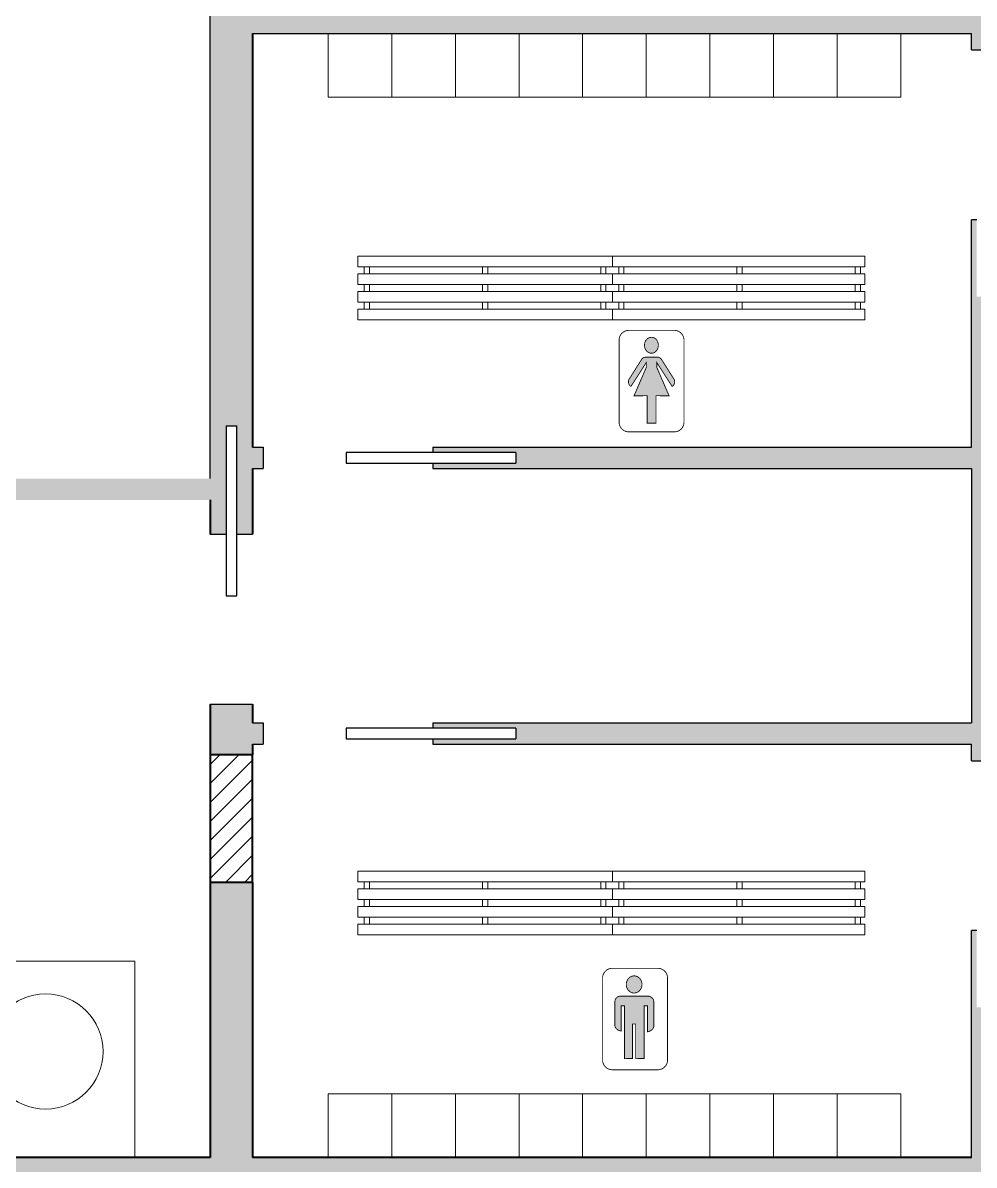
# Model space of a CAD drawing. Header units: millimetres. Extents: x 114 to 1075, y 58 to 426.
# Drawn here: x 1067.06 to 1071.54, y 198.34 to 203.72 of the extents above; entities that cross this region are included whole.
import ezdxf

# ---------------------------------------------------------------- set-up
doc = ezdxf.new("R2010")
doc.units = ezdxf.units.MM
for name, color, linetype, lineweight in [('ARREDI attrezzature - furniture', 175, 'Continuous', 9), ('MURATURA sezioni - section wall', 7, 'Continuous', 40), ('SIMBOLI bagno MF - bathroom symbols', 7, 'Continuous', 9)]:
    doc.layers.add(name, color=color, linetype=linetype, lineweight=lineweight)
for name, color, linetype in [('infissi', 7, 'Continuous'), ('pilastri', 1, 'Continuous'), ('PROGETTO', 7, 'Continuous')]:
    doc.layers.add(name, color=color, linetype=linetype)

# ---------------------------------------------------------------- blocks, each defined once
blk = doc.blocks.new('simbolo bagno uomo - bathroom symbol for men ©Archweb')
at = {"layer": 'SIMBOLI bagno MF - bathroom symbols', "true_color": 0x919191, "transparency": 33554687}
h = blk.add_hatch(color=252, dxfattribs=at)
h.dxf.hatch_style = 1
h.paths.add_polyline_path([(206.4698, 189.2217), (206.4682, 189.2267), (206.466, 189.2313), (206.4633, 189.2356), (206.4602, 189.2395), (206.4566, 189.2429), (206.4526, 189.2458), (206.4483, 189.2482), (206.4438, 189.2499), (206.4389, 189.251), (206.4339, 189.2514), (206.4289, 189.251), (206.4241, 189.2499), (206.4196, 189.2482), (206.4153, 189.2458), (206.4114, 189.2429), (206.4078, 189.2395), (206.4047, 189.2356), (206.4021, 189.2313), (206.3999, 189.2267), (206.3983, 189.2217), (206.3973, 189.2165), (206.397, 189.211), (206.3973, 189.2055), (206.3983, 189.2003), (206.3999, 189.1953), (206.4021, 189.1906), (206.4047, 189.1863), (206.4078, 189.1824), (206.4114, 189.179), (206.4153, 189.1761), (206.4196, 189.1737), (206.4241, 189.172), (206.4289, 189.1709), (206.4339, 189.1705), (206.4389, 189.1709), (206.4438, 189.172), (206.4483, 189.1737), (206.4526, 189.1761), (206.4566, 189.179), (206.4602, 189.1824), (206.4633, 189.1863), (206.466, 189.1906), (206.4682, 189.1953), (206.4698, 189.2003), (206.4708, 189.2055), (206.4711, 189.211), (206.4708, 189.2165)])
h.paths.add_polyline_path([(206.4815, 189.1099), (206.4973, 189.1101), (206.4973, 188.988), (206.5022, 188.9886), (206.5072, 188.9904), (206.5122, 188.9931), (206.5169, 188.9966), (206.521, 189.0007), (206.5243, 189.0053), (206.5264, 189.0103), (206.5272, 189.0153), (206.5272, 189.1286), (206.5264, 189.1343), (206.5242, 189.1398), (206.5208, 189.1449), (206.5165, 189.1493), (206.5117, 189.1527), (206.5065, 189.155), (206.5012, 189.1558), (206.3681, 189.1558), (206.3628, 189.1551), (206.3577, 189.1532), (206.353, 189.1501), (206.349, 189.1462), (206.3458, 189.1415), (206.3438, 189.1363), (206.343, 189.1307), (206.343, 189.0174), (206.3438, 189.0124), (206.346, 189.0076), (206.3493, 189.0032), (206.3534, 188.9992), (206.3581, 188.9959), (206.3631, 188.9934), (206.3682, 188.9918), (206.373, 188.9912), (206.373, 189.1101), (206.3887, 189.1101), (206.3889, 188.8614), (206.426, 188.8615), (206.426, 188.8656), (206.426, 188.8703), (206.426, 188.8754), (206.4261, 188.8808), (206.4261, 188.8867), (206.4261, 188.8928), (206.4261, 188.8992), (206.4261, 188.9058), (206.4261, 188.9126), (206.4262, 188.9195), (206.4262, 188.9265), (206.4262, 188.9336), (206.4262, 188.9407), (206.4263, 188.9478), (206.4263, 188.9548), (206.4263, 188.9617), (206.4263, 188.9685), (206.4264, 188.9751), (206.4264, 188.9814), (206.4264, 188.9875), (206.4264, 188.9933), (206.4265, 188.9987), (206.4265, 189.0037), (206.4265, 189.0083), (206.4265, 189.0124), (206.4265, 189.0159), (206.4265, 189.019), (206.4266, 189.0214), (206.4266, 189.0232), (206.4266, 189.0247), (206.4413, 189.0247), (206.4411, 188.8614), (206.4812, 188.8615)])
at = {"layer": 'SIMBOLI bagno MF - bathroom symbols', "const_width": 0.004}
blk.add_lwpolyline([(206.2853, 189.2411, -0.414214), (206.3313, 189.2872), (206.5454, 189.2872, -0.414214), (206.5915, 189.2411), (206.5915, 188.8547, -0.414214), (206.5454, 188.8087), (206.3313, 188.8087, -0.414214), (206.2853, 188.8547), (206.2853, 189.2411, -0.414214)], format="xyb", close=True, dxfattribs=at)
for points in [[(206.4241, 189.172), (206.4289, 189.1709), (206.4339, 189.1705), (206.4389, 189.1709), (206.4438, 189.172), (206.4483, 189.1737), (206.4526, 189.1761), (206.4566, 189.179), (206.4602, 189.1824), (206.4633, 189.1863), (206.466, 189.1906), (206.4682, 189.1953), (206.4698, 189.2003), (206.4708, 189.2055), (206.4711, 189.211), (206.4708, 189.2165), (206.4698, 189.2217), (206.4682, 189.2267), (206.466, 189.2313), (206.4633, 189.2356), (206.4602, 189.2395), (206.4566, 189.2429), (206.4526, 189.2458), (206.4483, 189.2482), (206.4438, 189.2499), (206.4389, 189.251), (206.4339, 189.2514), (206.4289, 189.251), (206.4241, 189.2499), (206.4196, 189.2482), (206.4153, 189.2458), (206.4114, 189.2429), (206.4078, 189.2395), (206.4047, 189.2356), (206.4021, 189.2313), (206.3999, 189.2267), (206.3983, 189.2217), (206.3973, 189.2165), (206.397, 189.211), (206.3973, 189.2055), (206.3983, 189.2003), (206.3999, 189.1953), (206.4021, 189.1906), (206.4047, 189.1863), (206.4078, 189.1824), (206.4114, 189.179), (206.4153, 189.1761), (206.4196, 189.1737)], [(206.3889, 188.8614), (206.426, 188.8615), (206.426, 188.8656), (206.426, 188.8703), (206.426, 188.8754), (206.4261, 188.8808), (206.4261, 188.8867), (206.4261, 188.8928), (206.4261, 188.8992), (206.4261, 188.9058), (206.4261, 188.9126), (206.4262, 188.9195), (206.4262, 188.9265), (206.4262, 188.9336), (206.4262, 188.9407), (206.4263, 188.9478), (206.4263, 188.9548), (206.4263, 188.9617), (206.4263, 188.9685), (206.4264, 188.9751), (206.4264, 188.9814), (206.4264, 188.9875), (206.4264, 188.9933), (206.4265, 188.9987), (206.4265, 189.0037), (206.4265, 189.0083), (206.4265, 189.0124), (206.4265, 189.0159), (206.4265, 189.019), (206.4266, 189.0214), (206.4266, 189.0232), (206.4266, 189.0247), (206.4413, 189.0247), (206.4411, 188.8614), (206.4812, 188.8615), (206.4815, 189.1099), (206.4973, 189.1101), (206.4973, 188.988), (206.5022, 188.9886), (206.5072, 188.9904), (206.5122, 188.9931), (206.5169, 188.9966), (206.521, 189.0007), (206.5243, 189.0053), (206.5264, 189.0103), (206.5272, 189.0153), (206.5272, 189.1286), (206.5264, 189.1343), (206.5242, 189.1398), (206.5208, 189.1449), (206.5165, 189.1493), (206.5117, 189.1527), (206.5065, 189.155), (206.5012, 189.1558), (206.3681, 189.1558), (206.3628, 189.1551), (206.3577, 189.1532), (206.353, 189.1501), (206.349, 189.1462), (206.3458, 189.1415), (206.3438, 189.1363), (206.343, 189.1307), (206.343, 189.0174), (206.3438, 189.0124), (206.346, 189.0076), (206.3493, 189.0032), (206.3534, 188.9992), (206.3581, 188.9959), (206.3631, 188.9934), (206.3682, 188.9918), (206.373, 188.9912), (206.373, 189.1101), (206.3887, 189.1101)]]:
    blk.add_lwpolyline(points, close=True, dxfattribs=at)
blk = doc.blocks.new('simbolo bagno donna - bathroom symbol for woman ©Archweb')
at = {"layer": 'SIMBOLI bagno MF - bathroom symbols', "true_color": 0x919191, "transparency": 33554687}
h = blk.add_hatch(color=252, dxfattribs=at)
h.dxf.hatch_style = 1
h.paths.add_polyline_path([(211.9958, 189.1124), (211.9958, 189.1352), (212.0682, 189.0225, 0.358912), (212.0776, 189.0559), (212.018, 189.15, 0.25714), (211.9986, 189.1607), (211.9432, 189.1607, 0.25714), (211.9238, 189.15), (211.8643, 189.0559, 0.358912), (211.8736, 189.0225), (211.946, 189.1352), (211.946, 189.1124), (211.8882, 188.9786), (211.95, 188.9792), (211.9499, 188.8501), (211.9919, 188.8499), (211.9918, 188.9792), (212.0536, 188.9786)])
h.paths.add_polyline_path([(212.0025, 189.222), (212.0018, 189.2259), (212.0009, 189.2298), (211.9996, 189.2335), (211.998, 189.237), (211.9961, 189.2403), (211.9938, 189.2434), (211.9913, 189.2461), (211.9885, 189.2485), (211.9855, 189.2505), (211.9823, 189.252), (211.979, 189.2532), (211.9756, 189.2539), (211.9721, 189.2543), (211.9686, 189.2542), (211.9651, 189.2538), (211.9617, 189.253), (211.9583, 189.2518), (211.9551, 189.2502), (211.9521, 189.2483), (211.9493, 189.246), (211.9467, 189.2434), (211.9443, 189.2404), (211.9423, 189.2371), (211.9407, 189.2336), (211.9394, 189.2299), (211.9385, 189.2261), (211.9379, 189.2222), (211.9377, 189.2182), (211.9379, 189.2142), (211.9383, 189.2102), (211.9391, 189.2063), (211.9402, 189.2025), (211.9417, 189.1989), (211.9434, 189.1955), (211.9455, 189.1923), (211.9479, 189.1894), (211.9506, 189.1868), (211.9535, 189.1846), (211.9566, 189.1827), (211.9599, 189.1813), (211.9632, 189.1802), (211.9667, 189.1796), (211.9702, 189.1793), (211.9738, 189.1796), (211.9772, 189.1802), (211.9806, 189.1813), (211.9839, 189.1828), (211.987, 189.1846), (211.9899, 189.1868), (211.9926, 189.1894), (211.9951, 189.1922), (211.9972, 189.1954), (211.9991, 189.1988), (212.0005, 189.2024), (212.0016, 189.2062), (212.0023, 189.21), (212.0027, 189.214), (212.0028, 189.218)])
at = {"layer": 'SIMBOLI bagno MF - bathroom symbols', "const_width": 0.004}
for points in [[(211.8178, 189.2411, -0.414214), (211.8639, 189.2872), (212.078, 189.2872, -0.414214), (212.124, 189.2411), (212.124, 188.8547, -0.414214), (212.078, 188.8087), (211.8639, 188.8087, -0.414214), (211.8178, 188.8547), (211.8178, 189.2411, -0.414214)], [(211.9958, 189.1124), (211.9958, 189.1352), (212.0682, 189.0225, 0.358912), (212.0776, 189.0559), (212.018, 189.15, 0.25714), (211.9986, 189.1607), (211.9432, 189.1607, 0.25714), (211.9238, 189.15), (211.8643, 189.0559, 0.358912), (211.8736, 189.0225), (211.946, 189.1352), (211.946, 189.1124), (211.8882, 188.9786), (211.95, 188.9792), (211.9499, 188.8501), (211.9919, 188.8499), (211.9918, 188.9792), (212.0536, 188.9786)]]:
    blk.add_lwpolyline(points, format="xyb", close=True, dxfattribs=at)
blk.add_lwpolyline([(211.9703, 189.1793), (211.9738, 189.1796), (211.9772, 189.1802), (211.9806, 189.1813), (211.9839, 189.1828), (211.987, 189.1846), (211.9899, 189.1868), (211.9926, 189.1894), (211.9951, 189.1922), (211.9972, 189.1954), (211.9991, 189.1988), (212.0005, 189.2024), (212.0016, 189.2062), (212.0023, 189.21), (212.0027, 189.214), (212.0028, 189.218), (212.0025, 189.222), (212.0018, 189.2259), (212.0009, 189.2298), (211.9996, 189.2335), (211.998, 189.237), (211.9961, 189.2403), (211.9938, 189.2434), (211.9913, 189.2461), (211.9885, 189.2485), (211.9855, 189.2505), (211.9823, 189.252), (211.979, 189.2532), (211.9756, 189.2539), (211.9721, 189.2543), (211.9686, 189.2542), (211.9651, 189.2538), (211.9617, 189.253), (211.9583, 189.2518), (211.9551, 189.2502), (211.9521, 189.2483), (211.9493, 189.246), (211.9467, 189.2434), (211.9443, 189.2404), (211.9423, 189.2371), (211.9407, 189.2336), (211.9394, 189.2299), (211.9385, 189.2261), (211.9379, 189.2222), (211.9377, 189.2182), (211.9379, 189.2142), (211.9383, 189.2102), (211.9391, 189.2063), (211.9402, 189.2025), (211.9417, 189.1989), (211.9434, 189.1955), (211.9455, 189.1923), (211.9479, 189.1894), (211.9506, 189.1868), (211.9535, 189.1846), (211.9566, 189.1827), (211.9599, 189.1813), (211.9632, 189.1802), (211.9667, 189.1796), (211.9702, 189.1793)], dxfattribs=at)

msp = doc.modelspace()

# ---------------------------------------------------------------- hatches: boundary and pattern name
at = {"layer": 'pilastri', "true_color": 0x636466, "transparency": 33554687}
h = msp.add_hatch(color=251, dxfattribs=at)
h.dxf.hatch_style = 1
h.paths.add_polyline_path([(1073.5419, 206.5737), (1068.1123, 206.5737), (1068.1123, 206.2737), (1067.9419, 206.2737), (1067.9419, 206.1999), (1068.1419, 206.1999), (1068.1419, 206.2737), (1070.9419, 206.2737), (1070.9419, 205.3327), (1070.9669, 205.3327), (1070.9669, 205.5059), (1071.0169, 205.5059), (1071.0169, 205.3327), (1071.0419, 205.3327), (1071.0419, 206.2737), (1073.5419, 206.2737)])
h.paths.add_polyline_path([(1074.1419, 206.2737), (1073.8419, 206.2737), (1073.8419, 205.7575), (1074.1419, 205.7575)])
h.paths.add_polyline_path([(1074.1419, 204.8575), (1073.8419, 204.8575), (1073.8419, 203.7737), (1071.0419, 203.7737), (1071.0419, 204.4327), (1070.9419, 204.4327), (1070.9419, 203.7737), (1068.1419, 203.7737), (1068.1419, 205.3999), (1067.9419, 205.3999), (1067.9419, 202.0309), (1067.9419, 201.5752), (1064.8821, 201.5752), (1064.8821, 202.2837), (1064.7821, 202.2837), (1064.7821, 201.4752), (1067.9419, 201.4752), (1067.9419, 201.313), (1068.0169, 201.313), (1068.0169, 201.8234), (1068.0669, 201.8234), (1068.0669, 201.313), (1068.1419, 201.313), (1068.1419, 201.6237), (1068.1919, 201.6237), (1068.1919, 201.7237), (1068.1419, 201.7237), (1068.1419, 203.6737), (1071.5325, 203.6737), (1071.5325, 203.5959), (1071.6325, 203.5959), (1071.6325, 203.6737), (1072.4919, 203.6737), (1072.4919, 203.6037), (1072.5919, 203.6037), (1072.5919, 203.6737), (1073.8419, 203.6737), (1073.8419, 202.8037), (1072.5919, 202.8037), (1072.5919, 203.0037), (1072.4919, 203.0037), (1072.4919, 202.7037), (1073.8419, 202.7037), (1073.8419, 202.6501), (1074.1419, 202.6501)])
h.paths.add_polyline_path([(1067.5123, 206.5737), (1066.5289, 206.5737), (1066.5289, 206.2737), (1067.5123, 206.2737)])
h.paths.add_polyline_path([(1065.5289, 206.5737), (1064.9289, 206.5737), (1064.9289, 206.2737), (1065.5289, 206.2737)])
h.paths.add_polyline_path([(1063.9289, 206.5737), (1062.0827, 206.5737), (1062.0827, 206.2737), (1063.2359, 206.2737), (1063.2359, 204.3237), (1063.3359, 204.3237), (1063.3359, 206.2737), (1063.9289, 206.2737)])
h.paths.add_polyline_path([(1061.4827, 206.5737), (1056.0527, 206.5737), (1056.0527, 206.2737), (1060.1074, 206.2737), (1060.1074, 203.6678), (1059.235, 203.6678), (1059.235, 203.6428), (1059.6242, 203.6428), (1059.6242, 203.5928), (1059.235, 203.5928), (1059.235, 203.5678), (1060.1074, 203.5678), (1060.1074, 200.2737), (1060.4074, 200.2737), (1060.4074, 200.3235), (1060.4074, 201.7056), (1061.1277, 201.7056), (1061.1277, 201.8056), (1060.4074, 201.8056), (1060.4074, 204.9916), (1060.4074, 206.2737), (1061.4827, 206.2737)])
h.paths.add_polyline_path([(1055.4527, 206.5737), (1054.9074, 206.5737), (1054.9074, 205.9574), (1055.2074, 205.9574), (1055.2074, 206.2737), (1055.4527, 206.2737)])
h.paths.add_polyline_path([(1055.2074, 204.9574), (1054.9074, 204.9574), (1054.9074, 204.3659), (1055.2074, 204.3659)])
h.paths.add_polyline_path([(1055.2074, 203.5678), (1058.435, 203.5678), (1058.435, 203.6678), (1055.2074, 203.6678), (1055.2074, 203.7659), (1054.9074, 203.7659), (1054.9074, 202.9737), (1055.2074, 202.9737)])
h.paths.add_polyline_path([(1055.2074, 201.9737), (1054.9074, 201.9737), (1054.9074, 201.2737), (1055.2074, 201.2737)])
h.paths.add_polyline_path([(1055.2074, 199.6737), (1054.9074, 199.6737), (1054.9074, 197.1982), (1054.8201, 197.1982), (1054.8201, 196.8982), (1055.2074, 196.8982), (1055.2074, 198.2752), (1058.4894, 198.2752), (1058.4894, 198.3752), (1055.2074, 198.3752)])
h.paths.add_polyline_path([(1060.4074, 199.6737), (1060.1074, 199.6737), (1060.1074, 198.3752), (1059.3894, 198.3752), (1059.3894, 198.3502), (1059.8394, 198.3502), (1059.8394, 198.3002), (1059.3894, 198.3002), (1059.3894, 198.2752), (1060.2074, 198.2752), (1060.5074, 198.2752), (1060.5074, 198.3752), (1060.4574, 198.3752), (1060.4074, 198.3752)])
h.paths.add_polyline_path([(1053.9201, 197.1982), (1049.4235, 197.1982), (1049.4235, 193.6988), (1049.7235, 193.6988), (1049.7235, 196.8982), (1053.9201, 196.8982)])
h = msp.add_hatch(color=251, dxfattribs=at)
h.dxf.hatch_style = 1
h.paths.add_polyline_path([(1049.7235, 190.8488), (1049.7235, 193.0988), (1049.4235, 193.0988), (1049.4235, 186.6888), (1049.7235, 186.6888), (1049.7235, 188.7688)])
h.paths.add_polyline_path([(1051.6095, 186.6888), (1050.0235, 186.6888), (1050.0235, 186.3888), (1051.6095, 186.3888)])
h.paths.add_polyline_path([(1055.4527, 186.6888), (1053.4095, 186.6888), (1053.4095, 186.3888), (1055.4527, 186.3888)])
h.paths.add_polyline_path([(1056.3177, 186.6888), (1056.0527, 186.6888), (1056.0527, 186.3888), (1056.3177, 186.3888)])
h.paths.add_polyline_path([(1058.0177, 186.6888), (1057.8177, 186.6888), (1057.8177, 186.3888), (1058.0177, 186.3888)])
h.paths.add_polyline_path([(1059.7177, 186.6888), (1059.5177, 186.6888), (1059.5177, 186.3888), (1059.7177, 186.3888)])
h.paths.add_polyline_path([(1061.4827, 186.6888), (1061.2177, 186.6888), (1061.2177, 186.3888), (1061.4827, 186.3888)])
h.paths.add_polyline_path([(1062.3477, 186.6888), (1062.0827, 186.6888), (1062.0827, 186.3888), (1062.3477, 186.3888)])
h.paths.add_polyline_path([(1064.0477, 186.6888), (1063.8477, 186.6888), (1063.8477, 186.3888), (1064.0477, 186.3888)])
h.paths.add_polyline_path([(1065.7477, 186.6888), (1065.5477, 186.6888), (1065.5477, 186.3888), (1065.7477, 186.3888)])
h.paths.add_polyline_path([(1067.5123, 186.6888), (1067.2477, 186.6888), (1067.2477, 186.3888), (1067.5123, 186.3888)])
h.paths.add_polyline_path([(1068.3773, 186.6888), (1068.1123, 186.6888), (1068.1123, 186.3888), (1068.3773, 186.3888)])
h.paths.add_polyline_path([(1070.0773, 186.6888), (1069.8773, 186.6888), (1069.8773, 186.3888), (1070.0773, 186.3888)])
h.paths.add_polyline_path([(1071.7773, 186.6888), (1071.5773, 186.6888), (1071.5773, 186.3888), (1071.7773, 186.3888)])
h.paths.add_polyline_path([(1073.5419, 186.6888), (1073.2773, 186.6888), (1073.2773, 186.3888), (1073.5419, 186.3888)])
h.paths.add_polyline_path([(1074.1419, 187.1888), (1073.8419, 187.1888), (1073.8419, 186.6888), (1074.1419, 186.6888)])
h.paths.add_polyline_path([(1074.1419, 189.1438), (1073.8419, 189.1438), (1073.8419, 188.6888), (1074.1419, 188.6888)])
h.paths.add_polyline_path([(1074.1419, 191.0988), (1073.8419, 191.0988), (1073.8419, 190.6438), (1074.1419, 190.6438)])
h.paths.add_polyline_path([(1074.1419, 198.7001), (1073.8419, 198.7001), (1073.8419, 198.3737), (1071.6325, 198.3737), (1071.6325, 199.4459), (1071.6064, 199.4459), (1071.6064, 199.0835), (1071.5564, 199.0835), (1071.5564, 199.4459), (1071.5325, 199.4459), (1071.5325, 198.3752), (1068.1419, 198.3752), (1068.1419, 199.6737), (1067.9419, 199.6737), (1067.9419, 198.3752), (1062.2222, 198.3752), (1062.1057, 198.3752), (1062.1057, 198.2752), (1067.9383, 198.2752), (1067.9383, 196.2752), (1068.1661, 196.2752), (1068.1661, 196.3752), (1068.0383, 196.3752), (1068.0383, 198.2752), (1069.9666, 198.2752), (1069.9666, 196.8025), (1069.9666, 196.3752), (1069.0161, 196.3752), (1069.0161, 196.2752), (1069.9666, 196.2752), (1069.9666, 195.4588), (1070.1272, 195.4588), (1070.1272, 195.5588), (1070.0666, 195.5588), (1070.0666, 196.9252), (1070.1839, 196.9252), (1070.1839, 197.0252), (1070.0666, 197.0252), (1070.0666, 198.2752), (1070.9366, 198.2752), (1070.9366, 197.0252), (1070.7839, 197.0252), (1070.7839, 196.9252), (1071.0366, 196.9252), (1071.1353, 196.9252), (1071.1353, 197.0252), (1071.0366, 197.0252), (1071.0366, 198.2752), (1071.9019, 198.2752), (1071.9019, 197.0252), (1071.7353, 197.0252), (1071.7353, 196.9252), (1071.9019, 196.9252), (1071.9019, 195.5588), (1070.7272, 195.5588), (1070.7272, 195.4588), (1072.0066, 195.4588), (1072.0625, 195.4588), (1072.0625, 195.5588), (1072.0019, 195.5588), (1072.0019, 196.9252), (1072.1193, 196.9252), (1072.1193, 197.0252), (1072.0019, 197.0252), (1072.0019, 198.2752), (1072.8719, 198.2752), (1072.8719, 197.0252), (1072.7193, 197.0252), (1072.7193, 196.9252), (1072.9719, 196.9252), (1073.0706, 196.9252), (1073.0706, 197.0252), (1072.9719, 197.0252), (1072.9719, 198.2752), (1073.8419, 198.2752), (1073.8419, 197.0252), (1073.6706, 197.0252), (1073.6706, 196.9252), (1073.8419, 196.9252), (1073.8419, 196.3752), (1073.8419, 195.5588), (1072.6625, 195.5588), (1072.6625, 195.4588), (1073.8419, 195.4588), (1073.8419, 194.4588), (1067.543, 194.4588), (1067.543, 194.3588), (1073.8419, 194.3588), (1073.8419, 193.6988), (1074.1419, 193.6988)])
h.paths.add_polyline_path([(1074.1419, 193.0988), (1073.8419, 193.0988), (1073.8419, 192.5988), (1074.1419, 192.5988)])
h.paths.add_polyline_path([(1074.1419, 200.7658), (1073.8419, 200.7658), (1073.8419, 200.4237), (1071.6325, 200.4237), (1071.6325, 201.6237), (1073.8419, 201.6237), (1073.8419, 201.4658), (1074.1419, 201.4658), (1074.1419, 202.0501), (1073.8419, 202.0501), (1073.8419, 201.7237), (1071.6325, 201.7237), (1071.6325, 202.7959), (1071.6064, 202.7959), (1071.6064, 202.4335), (1071.5564, 202.4335), (1071.5564, 202.7959), (1071.5325, 202.7959), (1071.5325, 201.7237), (1068.9919, 201.7237), (1068.9919, 201.6987), (1069.3837, 201.6987), (1069.3837, 201.6487), (1068.9919, 201.6487), (1068.9919, 201.6237), (1071.5325, 201.6237), (1071.5325, 200.4237), (1068.9919, 200.4237), (1068.9919, 200.3987), (1069.3837, 200.3987), (1069.3837, 200.3487), (1068.9919, 200.3487), (1068.9919, 200.3237), (1071.5325, 200.3237), (1071.5325, 200.2459), (1071.6325, 200.2459), (1071.6325, 200.3237), (1072.4919, 200.3237), (1072.4919, 200.2537), (1072.5919, 200.2537), (1072.5919, 200.3237), (1073.8419, 200.3237), (1073.8419, 200.2737), (1074.1419, 200.2737)])
h.paths.add_polyline_path([(1074.1419, 199.6737), (1073.8419, 199.6737), (1073.8419, 199.4537), (1072.5919, 199.4537), (1072.5919, 199.6537), (1072.4919, 199.6537), (1072.4919, 199.3537), (1073.8419, 199.3537), (1073.8419, 199.3001), (1074.1419, 199.3001)], flags=17)
h.paths.add_polyline_path([(1068.1419, 200.513), (1067.9419, 200.513), (1067.9419, 200.2737), (1068.1419, 200.2737), (1068.1419, 200.3237), (1068.1919, 200.3237), (1068.1919, 200.4237), (1068.1419, 200.4237)])
at = {"layer": 'PROGETTO', "transparency": 33554687}
h = msp.add_hatch(dxfattribs=at)
h.set_pattern_fill('ANSI31', color=1, scale=0.02)
h.set_pattern_definition([(45, (-311.07975, 145.974316), (-0.0449012806, 0.0449012806), [])])
h.paths.add_polyline_path([(1056.0527, 186.6888), (1055.4527, 186.6888), (1055.4527, 186.3888), (1056.0527, 186.3888)])
h.paths.add_polyline_path([(1062.0827, 186.6888), (1061.4827, 186.6888), (1061.4827, 186.3888), (1062.0827, 186.3888)])
h.paths.add_polyline_path([(1068.1123, 186.6888), (1067.5123, 186.6888), (1067.5123, 186.3889), (1068.1123, 186.3889)])
h.paths.add_polyline_path([(1074.1419, 186.6888), (1073.5419, 186.6888), (1073.5419, 186.3888), (1074.1419, 186.3888)])
h.paths.add_polyline_path([(1068.2627, 193.3988), (1067.9627, 193.3988), (1067.9627, 192.7988), (1068.2627, 192.7988)])
h.paths.add_polyline_path([(1062.3227, 193.3988), (1062.0227, 193.3988), (1062.0227, 192.7988), (1062.3227, 192.7988)])
h.paths.add_polyline_path([(1056.0227, 193.3915), (1055.7227, 193.3915), (1055.7227, 192.7988), (1056.0227, 192.7988)])
h.paths.add_polyline_path([(1074.1419, 193.6988), (1073.8419, 193.6988), (1073.8419, 193.0988), (1074.1419, 193.0988)])
h.paths.add_polyline_path([(1049.7235, 193.6988), (1049.4235, 193.6988), (1049.4235, 193.0988), (1049.7235, 193.0988)])
h.paths.add_polyline_path([(1049.7238, 200.3037), (1049.4238, 200.3037), (1049.4238, 199.7037), (1049.7238, 199.7037)])
h.paths.add_polyline_path([(1050.0235, 206.5737), (1049.4235, 206.5737), (1049.4235, 206.2737), (1050.0235, 206.2737)])
h.paths.add_polyline_path([(1056.0527, 206.5737), (1055.4527, 206.5737), (1055.4527, 206.2737), (1056.0527, 206.2737)])
h.paths.add_polyline_path([(1062.0827, 206.5737), (1061.4827, 206.5737), (1061.4827, 206.2737), (1062.0827, 206.2737)])
h.paths.add_polyline_path([(1068.1123, 206.5737), (1067.5123, 206.5737), (1067.5123, 206.2737), (1068.1123, 206.2737)])
h.paths.add_polyline_path([(1074.1419, 206.5737), (1073.5419, 206.5737), (1073.5419, 206.2737), (1074.1419, 206.2737)])
h.paths.add_polyline_path([(1060.4074, 200.2737), (1060.1074, 200.2737), (1060.1074, 199.6737), (1060.4074, 199.6737)])
h.paths.add_polyline_path([(1055.2074, 200.2737), (1054.9074, 200.2737), (1054.9074, 199.6737), (1055.2074, 199.6737)])
h.paths.add_polyline_path([(1068.1419, 200.2737), (1067.9419, 200.2737), (1067.9419, 199.6737), (1068.1419, 199.6737)])
h.paths.add_polyline_path([(1074.1419, 200.2737), (1073.8419, 200.2737), (1073.8419, 199.6737), (1074.1419, 199.6737)])

# ---------------------------------------------------------------- linework, layer by layer
for p, q in [((1067.9419, 201.5752), (1067.9419, 205.3999)), ((1068.1419, 203.6737), (1070.9419, 203.6737)), ((1068.1419, 203.6737), (1071.5325, 203.6737)), ((1071.5325, 203.5959), (1071.5325, 203.6737)), ((1071.5325, 203.5959), (1071.6325, 203.5959)), ((1071.5564, 202.7959), (1071.5325, 202.7959)), ((1071.5325, 201.7237), (1071.5325, 202.7959)), ((1068.1419, 201.7237), (1068.1919, 201.7237)), ((1068.1919, 201.7237), (1068.1919, 201.6237)), ((1068.9919, 201.7237), (1068.9919, 201.6987)), ((1068.9919, 201.7237), (1071.5325, 201.7237)), ((1068.9919, 201.6487), (1068.9919, 201.6237)), ((1068.1419, 201.6237), (1068.1919, 201.6237)), ((1068.9919, 201.6237), (1071.5325, 201.6237)), ((1071.5325, 201.6237), (1071.5325, 200.4237)), ((1067.9419, 201.313), (1068.0169, 201.313)), ((1068.0669, 201.313), (1068.1419, 201.313)), ((1067.9419, 200.513), (1068.1419, 200.513)), ((1068.1419, 200.4237), (1068.1919, 200.4237)), ((1068.1419, 200.4237), (1068.1919, 200.4237)), ((1068.1919, 200.4237), (1068.1919, 200.3237)), ((1068.9919, 200.4237), (1071.5325, 200.4237)), ((1068.9919, 200.4237), (1068.9919, 200.3987)), ((1068.1419, 200.3237), (1068.1919, 200.3237)), ((1068.1419, 200.3237), (1068.1919, 200.3237)), ((1068.9919, 200.3487), (1068.9919, 200.3237)), ((1068.9919, 200.3237), (1071.5325, 200.3237)), ((1071.5325, 200.2459), (1071.5325, 200.3237)), ((1071.5325, 200.2459), (1071.6325, 200.2459)), ((1071.5564, 199.4459), (1071.5325, 199.4459)), ((1071.5325, 198.3737), (1071.5325, 199.4459)), ((1067.743, 198.3752), (1067.743, 198.3752)), ((1069.9666, 198.3752), (1069.9666, 198.3752))]:
    msp.add_line(p, q)
at = {"layer": 'ARREDI attrezzature - furniture'}
for p, q in [((1068.4982, 203.3737), (1068.4982, 203.6737)), ((1068.7982, 203.3737), (1068.7982, 203.6737)), ((1069.0982, 203.3737), (1069.0982, 203.6737)), ((1069.3982, 203.6737), (1069.3982, 203.3737)), ((1069.6982, 203.3737), (1069.6982, 203.6737)), ((1069.9982, 203.3737), (1069.9982, 203.6737)), ((1070.2982, 203.3737), (1070.2982, 203.6737)), ((1070.5982, 203.3737), (1070.5982, 203.6737)), ((1070.8982, 203.3737), (1070.8982, 203.6737)), ((1071.1982, 203.6737), (1071.1982, 203.3737)), ((1071.1982, 203.3737), (1068.4982, 203.3737)), ((1068.6382, 202.6237), (1071.0282, 202.6237)), ((1068.6382, 202.5737), (1068.6382, 202.6237)), ((1069.8382, 202.6237), (1069.8382, 202.5737)), ((1071.0282, 202.6237), (1071.0282, 202.5737)), ((1071.0282, 202.5737), (1068.6382, 202.5737)), ((1068.6682, 202.5407), (1068.6682, 202.5737)), ((1068.6932, 202.5407), (1068.6932, 202.5737)), ((1069.2257, 202.5407), (1069.2257, 202.5737)), ((1069.2507, 202.5407), (1069.2507, 202.5737)), ((1069.7832, 202.5407), (1069.7832, 202.5737)), ((1069.8082, 202.5407), (1069.8082, 202.5737)), ((1069.8682, 202.5407), (1069.8682, 202.5737)), ((1069.8932, 202.5407), (1069.8932, 202.5737)), ((1070.4257, 202.5407), (1070.4257, 202.5737)), ((1070.4507, 202.5407), (1070.4507, 202.5737)), ((1070.9832, 202.5407), (1070.9832, 202.5737)), ((1071.0082, 202.5407), (1071.0082, 202.5737)), ((1068.6382, 202.4907), (1068.6382, 202.5407)), ((1068.6382, 202.5407), (1071.0282, 202.5407)), ((1069.8382, 202.5407), (1069.8382, 202.4907)), ((1071.0282, 202.5407), (1071.0282, 202.4907)), ((1071.0282, 202.4907), (1068.6382, 202.4907)), ((1068.6382, 202.4067), (1068.6382, 202.4567)), ((1068.6382, 202.4567), (1071.0282, 202.4567)), ((1068.6682, 202.4567), (1068.6682, 202.4907)), ((1068.6932, 202.4567), (1068.6932, 202.4907)), ((1069.2257, 202.4567), (1069.2257, 202.4907)), ((1069.2507, 202.4567), (1069.2507, 202.4907)), ((1069.7832, 202.4567), (1069.7832, 202.4907)), ((1069.8082, 202.4567), (1069.8082, 202.4907)), ((1069.8382, 202.4567), (1069.8382, 202.4067)), ((1069.8682, 202.4567), (1069.8682, 202.4907)), ((1069.8932, 202.4567), (1069.8932, 202.4907)), ((1070.4257, 202.4567), (1070.4257, 202.4907)), ((1070.4507, 202.4567), (1070.4507, 202.4907)), ((1070.9832, 202.4567), (1070.9832, 202.4907)), ((1071.0082, 202.4567), (1071.0082, 202.4907)), ((1071.0282, 202.4567), (1071.0282, 202.4067)), ((1071.0282, 202.4067), (1068.6382, 202.4067)), ((1068.6682, 202.3737), (1068.6682, 202.4067)), ((1068.6932, 202.3737), (1068.6932, 202.4067)), ((1069.2257, 202.3737), (1069.2257, 202.4067)), ((1069.2507, 202.3737), (1069.2507, 202.4067)), ((1069.7832, 202.3737), (1069.7832, 202.4067)), ((1069.8082, 202.3737), (1069.8082, 202.4067)), ((1069.8682, 202.3737), (1069.8682, 202.4067)), ((1069.8932, 202.3737), (1069.8932, 202.4067)), ((1070.4257, 202.3737), (1070.4257, 202.4067)), ((1070.4507, 202.3737), (1070.4507, 202.4067)), ((1070.9832, 202.3737), (1070.9832, 202.4067)), ((1071.0082, 202.3737), (1071.0082, 202.4067)), ((1068.6382, 202.3237), (1068.6382, 202.3737)), ((1068.6382, 202.3737), (1071.0282, 202.3737)), ((1069.8382, 202.3737), (1069.8382, 202.3237)), ((1071.0282, 202.3737), (1071.0282, 202.3237)), ((1071.0282, 202.3237), (1068.6382, 202.3237)), ((1071.0282, 199.7252), (1068.6382, 199.7252)), ((1068.6382, 199.7252), (1068.6382, 199.6752)), ((1069.8382, 199.6752), (1069.8382, 199.7252)), ((1071.0282, 199.6752), (1071.0282, 199.7252)), ((1068.6382, 199.6752), (1071.0282, 199.6752)), ((1068.6682, 199.6752), (1068.6682, 199.6422)), ((1068.6932, 199.6752), (1068.6932, 199.6422)), ((1069.2257, 199.6752), (1069.2257, 199.6422)), ((1069.2507, 199.6752), (1069.2507, 199.6422)), ((1069.7832, 199.6752), (1069.7832, 199.6422)), ((1069.8082, 199.6752), (1069.8082, 199.6422)), ((1069.8682, 199.6752), (1069.8682, 199.6422)), ((1069.8932, 199.6752), (1069.8932, 199.6422)), ((1070.4257, 199.6752), (1070.4257, 199.6422)), ((1070.4507, 199.6752), (1070.4507, 199.6422)), ((1070.9832, 199.6752), (1070.9832, 199.6422)), ((1071.0082, 199.6752), (1071.0082, 199.6422)), ((1071.0282, 199.6422), (1068.6382, 199.6422)), ((1068.6382, 199.6422), (1068.6382, 199.5922)), ((1069.8382, 199.5922), (1069.8382, 199.6422)), ((1071.0282, 199.5922), (1071.0282, 199.6422)), ((1068.6382, 199.5922), (1071.0282, 199.5922)), ((1071.0282, 199.5582), (1068.6382, 199.5582)), ((1068.6382, 199.5582), (1068.6382, 199.5082)), ((1068.6682, 199.5922), (1068.6682, 199.5582)), ((1068.6932, 199.5922), (1068.6932, 199.5582)), ((1069.2257, 199.5922), (1069.2257, 199.5582)), ((1069.2507, 199.5922), (1069.2507, 199.5582)), ((1069.7832, 199.5922), (1069.7832, 199.5582)), ((1069.8082, 199.5922), (1069.8082, 199.5582)), ((1069.8382, 199.5082), (1069.8382, 199.5582)), ((1069.8682, 199.5922), (1069.8682, 199.5582)), ((1069.8932, 199.5922), (1069.8932, 199.5582)), ((1070.4257, 199.5922), (1070.4257, 199.5582)), ((1070.4507, 199.5922), (1070.4507, 199.5582)), ((1070.9832, 199.5922), (1070.9832, 199.5582)), ((1071.0082, 199.5922), (1071.0082, 199.5582)), ((1071.0282, 199.5082), (1071.0282, 199.5582)), ((1068.6382, 199.5082), (1071.0282, 199.5082)), ((1068.6682, 199.5082), (1068.6682, 199.4752)), ((1068.6932, 199.5082), (1068.6932, 199.4752)), ((1069.2257, 199.5082), (1069.2257, 199.4752)), ((1069.2507, 199.5082), (1069.2507, 199.4752)), ((1069.7832, 199.5082), (1069.7832, 199.4752)), ((1069.8082, 199.5082), (1069.8082, 199.4752)), ((1069.8682, 199.5082), (1069.8682, 199.4752)), ((1069.8932, 199.5082), (1069.8932, 199.4752)), ((1070.4257, 199.5082), (1070.4257, 199.4752)), ((1070.4507, 199.5082), (1070.4507, 199.4752)), ((1070.9832, 199.5082), (1070.9832, 199.4752)), ((1071.0082, 199.5082), (1071.0082, 199.4752)), ((1071.0282, 199.4752), (1068.6382, 199.4752)), ((1068.6382, 199.4752), (1068.6382, 199.4252)), ((1069.8382, 199.4252), (1069.8382, 199.4752)), ((1071.0282, 199.4252), (1071.0282, 199.4752)), ((1068.6382, 199.4252), (1071.0282, 199.4252)), ((1066.7171, 199.3002), (1067.5859, 199.3002)), ((1067.5859, 198.3752), (1067.5859, 199.3002)), ((1071.1982, 198.6752), (1068.4982, 198.6752)), ((1068.4982, 198.6752), (1068.4982, 198.3752)), ((1068.7982, 198.6752), (1068.7982, 198.3752)), ((1069.0982, 198.6752), (1069.0982, 198.3752)), ((1069.3982, 198.3752), (1069.3982, 198.6752)), ((1069.6982, 198.6752), (1069.6982, 198.3752)), ((1069.9982, 198.6752), (1069.9982, 198.3752)), ((1070.2982, 198.6752), (1070.2982, 198.3752)), ((1070.5982, 198.6752), (1070.5982, 198.3752)), ((1070.8982, 198.6752), (1070.8982, 198.3752)), ((1071.1982, 198.3752), (1071.1982, 198.6752))]:
    msp.add_line(p, q, dxfattribs=at)
msp.add_circle((1067.1654, 198.8751), 0.2716, dxfattribs=at)
at = {"layer": 'infissi'}
for p, q in [((1068.0169, 201.8234), (1068.0169, 201.0234)), ((1068.0169, 201.8234), (1068.0669, 201.8234)), ((1068.0669, 201.0234), (1068.0669, 201.8234)), ((1069.3837, 201.6987), (1068.5837, 201.6987)), ((1068.5837, 201.6987), (1068.5837, 201.6487)), ((1069.3837, 201.6987), (1069.3837, 201.6487)), ((1068.5837, 201.6487), (1069.3837, 201.6487)), ((1068.0169, 201.0234), (1068.0669, 201.0234)), ((1069.3837, 200.3987), (1068.5837, 200.3987)), ((1068.5837, 200.3987), (1068.5837, 200.3487)), ((1069.3837, 200.3987), (1069.3837, 200.3487)), ((1068.5837, 200.3487), (1069.3837, 200.3487))]:
    msp.add_line(p, q, dxfattribs=at)
at = {"layer": 'MURATURA sezioni - section wall'}
for p, q in [((1068.1419, 203.6737), (1068.1419, 201.7237)), ((1068.1419, 201.6237), (1068.1419, 201.313)), ((1067.9419, 201.4752), (1067.9419, 201.313)), ((1067.9419, 200.513), (1067.9419, 198.3752)), ((1068.1419, 200.513), (1068.1419, 200.4237)), ((1068.1419, 200.513), (1068.1419, 200.4237)), ((1068.1419, 200.3237), (1068.1419, 200.2737)), ((1068.1419, 200.3237), (1068.1419, 200.2737)), ((1068.1419, 200.2737), (1067.9419, 200.2737)), ((1067.9419, 200.2737), (1067.9419, 199.6737)), ((1068.1419, 199.6737), (1068.1419, 200.2737)), ((1067.9419, 199.6737), (1068.1419, 199.6737)), ((1068.1419, 199.6737), (1068.1419, 198.3752)), ((1067.9419, 198.3752), (1062.2222, 198.3752)), ((1071.5325, 198.3752), (1068.1419, 198.3752))]:
    msp.add_line(p, q, dxfattribs=at)

# ---------------------------------------------------------------- block references
for name, p in [('simbolo bagno donna - bathroom symbol for woman ©Archweb', (858.0522, 12.987)), ('simbolo bagno uomo - bathroom symbol for men ©Archweb', (863.507, 9.9802))]:
    msp.add_blockref(name, p)

doc.saveas('drawing.dxf')
